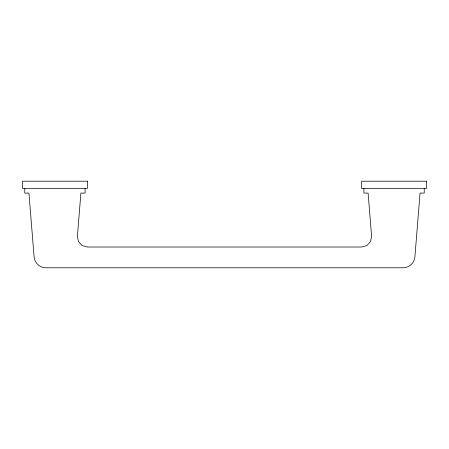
<?xml version="1.0" encoding="UTF-8"?>
<svg xmlns="http://www.w3.org/2000/svg" width="449" height="449" viewBox="0 0 449 449"><rect width="100%" height="100%" fill="white"/><g stroke="black" fill="none" stroke-linecap="round" stroke-linejoin="round"><path stroke-width="0.67" d="M424.243 188.417L424.243 193.092L420.056 193.092L414.898 256.974A11.943 11.943 0 0 1 403.163 267.795L45.837 267.795A11.943 11.943 0 0 1 34.102 256.974L28.944 193.092L24.757 193.092L24.757 188.417M363.915 188.417L363.915 193.092L368.101 193.092L371.581 236.191L370.56 241.601L366.906 245.564L361.597 247.012L87.403 247.012L82.094 245.564L78.44 241.601L77.419 236.191L80.899 193.092L85.085 193.092L85.085 188.417M87.392 181.205L22.45 181.205L22.45 188.417L87.392 188.417L87.392 181.205M426.55 181.205L361.608 181.205L361.608 188.417L426.55 188.417L426.55 181.205"/></g></svg>
